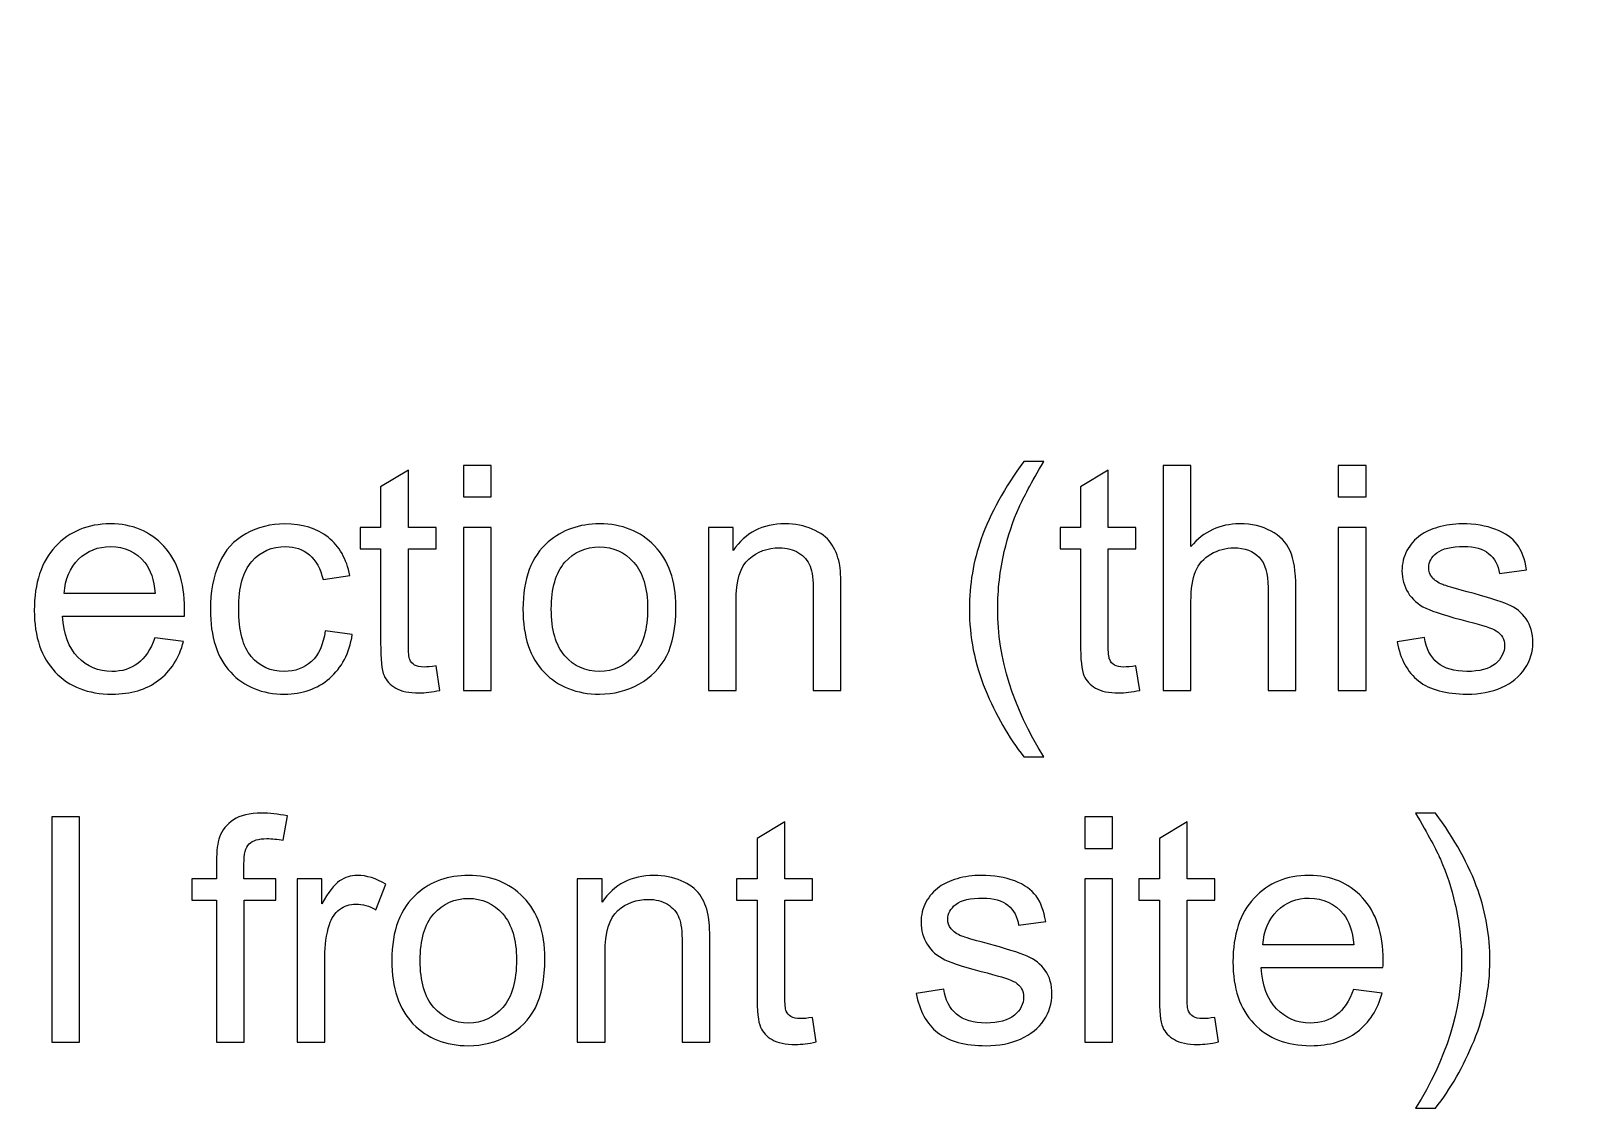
# Model space of a CAD drawing. Header units: millimetres. Extents: x -450 to 450, y -300 to 300.
# Drawn here: x -351.39 to -310.09, y -224.76 to -195.77 of the extents above; entities that cross this region are included whole.
import ezdxf

# ---------------------------------------------------------------- set-up
doc = ezdxf.new("R2010")
doc.units = ezdxf.units.MM
doc.header["$MEASUREMENT"] = 0
doc.layers.add('Layer 1', color=7, linetype='Continuous')

msp = doc.modelspace()

# ---------------------------------------------------------------- linework, layer by layer
at = {"layer": 'Layer 1', "color": 250, "lineweight": 20}
msp.add_open_spline([(-321.461, -168.1505), (-299.2962, -156.1879), (-310.5788, -223.6782), (-370.3828, -161.8616), (-370.3828, -161.8616), (-370.7652, -161.4664), (-376.4063, -158.0226), (-377.2287, -157.7008)], degree=3, knots=[0, 0, 0, 0, 0.3333333, 0.3333333, 0.3333333, 0.3333333, 1, 1, 1, 1], dxfattribs=at)
at = {"layer": 'Layer 1', "color": 250}
for points, knots in [([(-340.4838, -212.8587), (-340.4838, -212.8587), (-340.3822, -213.5162), (-340.3822, -213.5162), (-340.3822, -213.5162), (-340.591, -213.56), (-340.7787, -213.5826), (-340.9424, -213.5826), (-340.9424, -213.5826), (-341.2119, -213.5826), (-341.4207, -213.5402), (-341.5703, -213.4542), (-341.5703, -213.4542), (-341.7185, -213.3681), (-341.8229, -213.2566), (-341.8836, -213.1169), (-341.8836, -213.1169), (-341.9443, -212.9772), (-341.9739, -212.6837), (-341.9739, -212.2364), (-341.9739, -212.2364), (-341.9739, -212.2364), (-341.9739, -209.7048), (-341.9739, -209.7048), (-341.9739, -209.7048), (-341.9739, -209.7048), (-342.5242, -209.7048), (-342.5242, -209.7048), (-342.5242, -209.7048), (-342.5242, -209.7048), (-342.5242, -209.1291), (-342.5242, -209.1291), (-342.5242, -209.1291), (-342.5242, -209.1291), (-341.9739, -209.1291), (-341.9739, -209.1291), (-341.9739, -209.1291), (-341.9739, -209.1291), (-341.9739, -208.0425), (-341.9739, -208.0425), (-341.9739, -208.0425), (-341.9739, -208.0425), (-341.2288, -207.5952), (-341.2288, -207.5952), (-341.2288, -207.5952), (-341.2288, -207.5952), (-341.2288, -209.1291), (-341.2288, -209.1291), (-341.2288, -209.1291), (-341.2288, -209.1291), (-340.4838, -209.1291), (-340.4838, -209.1291), (-340.4838, -209.1291), (-340.4838, -209.1291), (-340.4838, -209.7048), (-340.4838, -209.7048), (-340.4838, -209.7048), (-340.4838, -209.7048), (-341.2288, -209.7048), (-341.2288, -209.7048), (-341.2288, -209.7048), (-341.2288, -209.7048), (-341.2288, -212.2787), (-341.2288, -212.2787), (-341.2288, -212.2787), (-341.2288, -212.4918), (-341.2161, -212.6287), (-341.1893, -212.6893), (-341.1893, -212.6893), (-341.1639, -212.75), (-341.1216, -212.798), (-341.0623, -212.8347), (-341.0623, -212.8347), (-341.003, -212.87), (-340.9184, -212.8883), (-340.8083, -212.8883), (-340.8083, -212.8883), (-340.7265, -212.8883), (-340.6178, -212.8784), (-340.4838, -212.8587)], [0, 0, 0, 0, 0.047619, 0.047619, 0.047619, 0.047619, 0.0952381, 0.0952381, 0.0952381, 0.0952381, 0.1428571, 0.1428571, 0.1428571, 0.1428571, 0.1904762, 0.1904762, 0.1904762, 0.1904762, 0.2380952, 0.2380952, 0.2380952, 0.2380952, 0.2857143, 0.2857143, 0.2857143, 0.2857143, 0.3333333, 0.3333333, 0.3333333, 0.3333333, 0.3809524, 0.3809524, 0.3809524, 0.3809524, 0.4285714, 0.4285714, 0.4285714, 0.4285714, 0.4761905, 0.4761905, 0.4761905, 0.4761905, 0.5238095, 0.5238095, 0.5238095, 0.5238095, 0.5714286, 0.5714286, 0.5714286, 0.5714286, 0.6190476, 0.6190476, 0.6190476, 0.6190476, 0.6666667, 0.6666667, 0.6666667, 0.6666667, 0.7142857, 0.7142857, 0.7142857, 0.7142857, 0.7619048, 0.7619048, 0.7619048, 0.7619048, 0.8095238, 0.8095238, 0.8095238, 0.8095238, 0.8571429, 0.8571429, 0.8571429, 0.8571429, 0.9047619, 0.9047619, 0.9047619, 0.9047619, 1, 1, 1, 1]), ([(-339.7486, -208.3078), (-339.7486, -208.3078), (-339.7486, -207.4611), (-339.7486, -207.4611), (-339.7486, -207.4611), (-339.7486, -207.4611), (-339.0035, -207.4611), (-339.0035, -207.4611), (-339.0035, -207.4611), (-339.0035, -207.4611), (-339.0035, -208.3078), (-339.0035, -208.3078), (-339.0035, -208.3078), (-339.0035, -208.3078), (-339.7486, -208.3078), (-339.7486, -208.3078)], [0, 0, 0, 0, 0.2, 0.2, 0.2, 0.2, 0.4, 0.4, 0.4, 0.4, 0.6, 0.6, 0.6, 0.6, 1, 1, 1, 1]), ([(-324.6751, -215.3013), (-325.0843, -214.7834), (-325.4315, -214.1781), (-325.7151, -213.4838), (-325.7151, -213.4838), (-325.9987, -212.7895), (-326.1398, -212.0698), (-326.1398, -211.3262), (-326.1398, -211.3262), (-326.1398, -210.67), (-326.034, -210.0421), (-325.8223, -209.4424), (-325.8223, -209.4424), (-325.574, -208.7453), (-325.1916, -208.051), (-324.6751, -207.3595), (-324.6751, -207.3595), (-324.6751, -207.3595), (-324.1417, -207.3595), (-324.1417, -207.3595), (-324.1417, -207.3595), (-324.4747, -207.9325), (-324.6963, -208.3417), (-324.8035, -208.5872), (-324.8035, -208.5872), (-324.9714, -208.9668), (-325.1041, -209.3633), (-325.2, -209.7768), (-325.2, -209.7768), (-325.3186, -210.2918), (-325.3778, -210.8097), (-325.3778, -211.3304), (-325.3778, -211.3304), (-325.3778, -212.6555), (-324.9658, -213.9791), (-324.1417, -215.3013), (-324.1417, -215.3013), (-324.1417, -215.3013), (-324.6751, -215.3013), (-324.6751, -215.3013)], [0, 0, 0, 0, 0.0909091, 0.0909091, 0.0909091, 0.0909091, 0.1818182, 0.1818182, 0.1818182, 0.1818182, 0.2727273, 0.2727273, 0.2727273, 0.2727273, 0.3636364, 0.3636364, 0.3636364, 0.3636364, 0.4545455, 0.4545455, 0.4545455, 0.4545455, 0.5454545, 0.5454545, 0.5454545, 0.5454545, 0.6363636, 0.6363636, 0.6363636, 0.6363636, 0.7272727, 0.7272727, 0.7272727, 0.7272727, 0.8181818, 0.8181818, 0.8181818, 0.8181818, 1, 1, 1, 1]), ([(-321.661, -212.8587), (-321.661, -212.8587), (-321.5594, -213.5162), (-321.5594, -213.5162), (-321.5594, -213.5162), (-321.7682, -213.56), (-321.9559, -213.5826), (-322.1196, -213.5826), (-322.1196, -213.5826), (-322.3891, -213.5826), (-322.5979, -213.5402), (-322.7475, -213.4542), (-322.7475, -213.4542), (-322.8957, -213.3681), (-323.0001, -213.2566), (-323.0608, -213.1169), (-323.0608, -213.1169), (-323.1215, -212.9772), (-323.1511, -212.6837), (-323.1511, -212.2364), (-323.1511, -212.2364), (-323.1511, -212.2364), (-323.1511, -209.7048), (-323.1511, -209.7048), (-323.1511, -209.7048), (-323.1511, -209.7048), (-323.7014, -209.7048), (-323.7014, -209.7048), (-323.7014, -209.7048), (-323.7014, -209.7048), (-323.7014, -209.1291), (-323.7014, -209.1291), (-323.7014, -209.1291), (-323.7014, -209.1291), (-323.1511, -209.1291), (-323.1511, -209.1291), (-323.1511, -209.1291), (-323.1511, -209.1291), (-323.1511, -208.0425), (-323.1511, -208.0425), (-323.1511, -208.0425), (-323.1511, -208.0425), (-322.406, -207.5952), (-322.406, -207.5952), (-322.406, -207.5952), (-322.406, -207.5952), (-322.406, -209.1291), (-322.406, -209.1291), (-322.406, -209.1291), (-322.406, -209.1291), (-321.661, -209.1291), (-321.661, -209.1291), (-321.661, -209.1291), (-321.661, -209.1291), (-321.661, -209.7048), (-321.661, -209.7048), (-321.661, -209.7048), (-321.661, -209.7048), (-322.406, -209.7048), (-322.406, -209.7048), (-322.406, -209.7048), (-322.406, -209.7048), (-322.406, -212.2787), (-322.406, -212.2787), (-322.406, -212.2787), (-322.406, -212.4918), (-322.3933, -212.6287), (-322.3665, -212.6893), (-322.3665, -212.6893), (-322.3411, -212.75), (-322.2988, -212.798), (-322.2395, -212.8347), (-322.2395, -212.8347), (-322.1802, -212.87), (-322.0956, -212.8883), (-321.9855, -212.8883), (-321.9855, -212.8883), (-321.9037, -212.8883), (-321.795, -212.8784), (-321.661, -212.8587)], [0, 0, 0, 0, 0.047619, 0.047619, 0.047619, 0.047619, 0.0952381, 0.0952381, 0.0952381, 0.0952381, 0.1428571, 0.1428571, 0.1428571, 0.1428571, 0.1904762, 0.1904762, 0.1904762, 0.1904762, 0.2380952, 0.2380952, 0.2380952, 0.2380952, 0.2857143, 0.2857143, 0.2857143, 0.2857143, 0.3333333, 0.3333333, 0.3333333, 0.3333333, 0.3809524, 0.3809524, 0.3809524, 0.3809524, 0.4285714, 0.4285714, 0.4285714, 0.4285714, 0.4761905, 0.4761905, 0.4761905, 0.4761905, 0.5238095, 0.5238095, 0.5238095, 0.5238095, 0.5714286, 0.5714286, 0.5714286, 0.5714286, 0.6190476, 0.6190476, 0.6190476, 0.6190476, 0.6666667, 0.6666667, 0.6666667, 0.6666667, 0.7142857, 0.7142857, 0.7142857, 0.7142857, 0.7619048, 0.7619048, 0.7619048, 0.7619048, 0.8095238, 0.8095238, 0.8095238, 0.8095238, 0.8571429, 0.8571429, 0.8571429, 0.8571429, 0.9047619, 0.9047619, 0.9047619, 0.9047619, 1, 1, 1, 1]), ([(-320.9258, -213.5233), (-320.9258, -213.5233), (-320.9258, -207.4611), (-320.9258, -207.4611), (-320.9258, -207.4611), (-320.9258, -207.4611), (-320.1807, -207.4611), (-320.1807, -207.4611), (-320.1807, -207.4611), (-320.1807, -207.4611), (-320.1807, -209.6427), (-320.1807, -209.6427), (-320.1807, -209.6427), (-319.835, -209.2377), (-319.399, -209.0359), (-318.8712, -209.0359), (-318.8712, -209.0359), (-318.5481, -209.0359), (-318.2673, -209.0994), (-318.0274, -209.2279), (-318.0274, -209.2279), (-317.7889, -209.3563), (-317.6181, -209.5327), (-317.5151, -209.7584), (-317.5151, -209.7584), (-317.4121, -209.9842), (-317.3613, -210.313), (-317.3613, -210.742), (-317.3613, -210.742), (-317.3613, -210.742), (-317.3613, -213.5233), (-317.3613, -213.5233), (-317.3613, -213.5233), (-317.3613, -213.5233), (-318.1064, -213.5233), (-318.1064, -213.5233), (-318.1064, -213.5233), (-318.1064, -213.5233), (-318.1064, -210.7448), (-318.1064, -210.7448), (-318.1064, -210.7448), (-318.1064, -210.3737), (-318.1868, -210.1028), (-318.3463, -209.9334), (-318.3463, -209.9334), (-318.5071, -209.7641), (-318.7329, -209.6794), (-319.0264, -209.6794), (-319.0264, -209.6794), (-319.2452, -209.6794), (-319.4512, -209.7359), (-319.6445, -209.8502), (-319.6445, -209.8502), (-319.8378, -209.9645), (-319.9747, -210.1197), (-320.058, -210.3158), (-320.058, -210.3158), (-320.1398, -210.5106), (-320.1807, -210.7801), (-320.1807, -211.1244), (-320.1807, -211.1244), (-320.1807, -211.1244), (-320.1807, -213.5233), (-320.1807, -213.5233), (-320.1807, -213.5233), (-320.1807, -213.5233), (-320.9258, -213.5233), (-320.9258, -213.5233)], [0, 0, 0, 0, 0.0555556, 0.0555556, 0.0555556, 0.0555556, 0.1111111, 0.1111111, 0.1111111, 0.1111111, 0.1666667, 0.1666667, 0.1666667, 0.1666667, 0.2222222, 0.2222222, 0.2222222, 0.2222222, 0.2777778, 0.2777778, 0.2777778, 0.2777778, 0.3333333, 0.3333333, 0.3333333, 0.3333333, 0.3888889, 0.3888889, 0.3888889, 0.3888889, 0.4444444, 0.4444444, 0.4444444, 0.4444444, 0.5, 0.5, 0.5, 0.5, 0.5555556, 0.5555556, 0.5555556, 0.5555556, 0.6111111, 0.6111111, 0.6111111, 0.6111111, 0.6666667, 0.6666667, 0.6666667, 0.6666667, 0.7222222, 0.7222222, 0.7222222, 0.7222222, 0.7777778, 0.7777778, 0.7777778, 0.7777778, 0.8333333, 0.8333333, 0.8333333, 0.8333333, 0.8888889, 0.8888889, 0.8888889, 0.8888889, 1, 1, 1, 1]), ([(-316.2169, -208.3078), (-316.2169, -208.3078), (-316.2169, -207.4611), (-316.2169, -207.4611), (-316.2169, -207.4611), (-316.2169, -207.4611), (-315.4718, -207.4611), (-315.4718, -207.4611), (-315.4718, -207.4611), (-315.4718, -207.4611), (-315.4718, -208.3078), (-315.4718, -208.3078), (-315.4718, -208.3078), (-315.4718, -208.3078), (-316.2169, -208.3078), (-316.2169, -208.3078)], [0, 0, 0, 0, 0.2, 0.2, 0.2, 0.2, 0.4, 0.4, 0.4, 0.4, 0.6, 0.6, 0.6, 0.6, 1, 1, 1, 1]), ([(-348.046, -212.1009), (-348.046, -212.1009), (-347.2755, -212.2025), (-347.2755, -212.2025), (-347.2755, -212.2025), (-347.3955, -212.6498), (-347.6198, -212.9984), (-347.9472, -213.2453), (-347.9472, -213.2453), (-348.2746, -213.4923), (-348.6923, -213.6164), (-349.2017, -213.6164), (-349.2017, -213.6164), (-349.8423, -213.6164), (-350.3503, -213.4189), (-350.7257, -213.0238), (-350.7257, -213.0238), (-351.1011, -212.6301), (-351.2887, -212.0755), (-351.2887, -211.3629), (-351.2887, -211.3629), (-351.2887, -210.6263), (-351.0996, -210.0534), (-350.7201, -209.647), (-350.7201, -209.647), (-350.3405, -209.2391), (-349.848, -209.0359), (-349.2426, -209.0359), (-349.2426, -209.0359), (-348.657, -209.0359), (-348.1786, -209.2349), (-347.8075, -209.6343), (-347.8075, -209.6343), (-347.4364, -210.0336), (-347.2501, -210.5952), (-347.2501, -211.3191), (-347.2501, -211.3191), (-347.2501, -211.3629), (-347.2515, -211.4292), (-347.2543, -211.5167), (-347.2543, -211.5167), (-347.2543, -211.5167), (-350.5267, -211.5167), (-350.5267, -211.5167), (-350.5267, -211.5167), (-350.4985, -211.9979), (-350.363, -212.3676), (-350.1175, -212.623), (-350.1175, -212.623), (-349.8734, -212.8784), (-349.5672, -213.0068), (-349.2017, -213.0068), (-349.2017, -213.0068), (-348.9293, -213.0068), (-348.6965, -212.9349), (-348.5046, -212.7909), (-348.5046, -212.7909), (-348.3113, -212.647), (-348.1589, -212.417), (-348.046, -212.1009)], [0, 0, 0, 0, 0.0625, 0.0625, 0.0625, 0.0625, 0.125, 0.125, 0.125, 0.125, 0.1875, 0.1875, 0.1875, 0.1875, 0.25, 0.25, 0.25, 0.25, 0.3125, 0.3125, 0.3125, 0.3125, 0.375, 0.375, 0.375, 0.375, 0.4375, 0.4375, 0.4375, 0.4375, 0.5, 0.5, 0.5, 0.5, 0.5625, 0.5625, 0.5625, 0.5625, 0.625, 0.625, 0.625, 0.625, 0.6875, 0.6875, 0.6875, 0.6875, 0.75, 0.75, 0.75, 0.75, 0.8125, 0.8125, 0.8125, 0.8125, 0.875, 0.875, 0.875, 0.875, 1, 1, 1, 1]), ([(-343.4641, -211.9146), (-343.4641, -211.9146), (-342.736, -212.0162), (-342.736, -212.0162), (-342.736, -212.0162), (-342.8164, -212.5172), (-343.0196, -212.9081), (-343.3484, -213.1917), (-343.3484, -213.1917), (-343.6772, -213.4753), (-344.0822, -213.6164), (-344.5605, -213.6164), (-344.5605, -213.6164), (-345.1602, -213.6164), (-345.6429, -213.4203), (-346.0069, -213.028), (-346.0069, -213.028), (-346.3724, -212.6357), (-346.5544, -212.0741), (-346.5544, -211.3431), (-346.5544, -211.3431), (-346.5544, -210.869), (-346.4754, -210.4555), (-346.3188, -210.0999), (-346.3188, -210.0999), (-346.1621, -209.7457), (-345.9237, -209.479), (-345.6019, -209.3027), (-345.6019, -209.3027), (-345.2816, -209.1248), (-344.9331, -209.0359), (-344.5549, -209.0359), (-344.5549, -209.0359), (-344.0793, -209.0359), (-343.6885, -209.1559), (-343.3865, -209.3972), (-343.3865, -209.3972), (-343.0831, -209.6385), (-342.8884, -209.9814), (-342.8037, -210.4245), (-342.8037, -210.4245), (-342.8037, -210.4245), (-343.5234, -210.5346), (-343.5234, -210.5346), (-343.5234, -210.5346), (-343.5925, -210.2396), (-343.7139, -210.0181), (-343.8902, -209.8685), (-343.8902, -209.8685), (-344.0652, -209.7203), (-344.2769, -209.6456), (-344.5252, -209.6456), (-344.5252, -209.6456), (-344.9006, -209.6456), (-345.2054, -209.7796), (-345.4411, -210.0477), (-345.4411, -210.0477), (-345.6753, -210.3172), (-345.7924, -210.7406), (-345.7924, -211.322), (-345.7924, -211.322), (-345.7924, -211.9118), (-345.6795, -212.3394), (-345.4538, -212.6061), (-345.4538, -212.6061), (-345.2266, -212.8728), (-344.9316, -213.0068), (-344.569, -213.0068), (-344.569, -213.0068), (-344.2755, -213.0068), (-344.0314, -212.9179), (-343.8366, -212.7387), (-343.8366, -212.7387), (-343.6405, -212.5609), (-343.5163, -212.2858), (-343.4641, -211.9146)], [0, 0, 0, 0, 0.05, 0.05, 0.05, 0.05, 0.1, 0.1, 0.1, 0.1, 0.15, 0.15, 0.15, 0.15, 0.2, 0.2, 0.2, 0.2, 0.25, 0.25, 0.25, 0.25, 0.3, 0.3, 0.3, 0.3, 0.35, 0.35, 0.35, 0.35, 0.4, 0.4, 0.4, 0.4, 0.45, 0.45, 0.45, 0.45, 0.5, 0.5, 0.5, 0.5, 0.55, 0.55, 0.55, 0.55, 0.6, 0.6, 0.6, 0.6, 0.65, 0.65, 0.65, 0.65, 0.7, 0.7, 0.7, 0.7, 0.75, 0.75, 0.75, 0.75, 0.8, 0.8, 0.8, 0.8, 0.85, 0.85, 0.85, 0.85, 0.9, 0.9, 0.9, 0.9, 1, 1, 1, 1]), ([(-339.7486, -213.5233), (-339.7486, -213.5233), (-339.7486, -209.1291), (-339.7486, -209.1291), (-339.7486, -209.1291), (-339.7486, -209.1291), (-339.0035, -209.1291), (-339.0035, -209.1291), (-339.0035, -209.1291), (-339.0035, -209.1291), (-339.0035, -213.5233), (-339.0035, -213.5233), (-339.0035, -213.5233), (-339.0035, -213.5233), (-339.7486, -213.5233), (-339.7486, -213.5233)], [0, 0, 0, 0, 0.2, 0.2, 0.2, 0.2, 0.4, 0.4, 0.4, 0.4, 0.6, 0.6, 0.6, 0.6, 1, 1, 1, 1]), ([(-338.147, -211.3262), (-338.147, -210.5148), (-337.9212, -209.9137), (-337.4683, -209.5228), (-337.4683, -209.5228), (-337.0915, -209.1982), (-336.63, -209.0359), (-336.0868, -209.0359), (-336.0868, -209.0359), (-335.4842, -209.0359), (-334.9903, -209.2335), (-334.6065, -209.6286), (-334.6065, -209.6286), (-334.2241, -210.0223), (-334.0322, -210.5684), (-334.0322, -211.2641), (-334.0322, -211.2641), (-334.0322, -211.8285), (-334.1168, -212.2716), (-334.2862, -212.5948), (-334.2862, -212.5948), (-334.4555, -212.9179), (-334.7025, -213.1691), (-335.027, -213.3483), (-335.027, -213.3483), (-335.3502, -213.5275), (-335.7044, -213.6164), (-336.0868, -213.6164), (-336.0868, -213.6164), (-336.702, -213.6164), (-337.1987, -213.4203), (-337.5783, -213.0266), (-337.5783, -213.0266), (-337.9579, -212.6329), (-338.147, -212.0656), (-338.147, -211.3262)], [0, 0, 0, 0, 0.1, 0.1, 0.1, 0.1, 0.2, 0.2, 0.2, 0.2, 0.3, 0.3, 0.3, 0.3, 0.4, 0.4, 0.4, 0.4, 0.5, 0.5, 0.5, 0.5, 0.6, 0.6, 0.6, 0.6, 0.7, 0.7, 0.7, 0.7, 0.8, 0.8, 0.8, 0.8, 1, 1, 1, 1]), ([(-333.1587, -213.5233), (-333.1587, -213.5233), (-333.1587, -209.1291), (-333.1587, -209.1291), (-333.1587, -209.1291), (-333.1587, -209.1291), (-332.4898, -209.1291), (-332.4898, -209.1291), (-332.4898, -209.1291), (-332.4898, -209.1291), (-332.4898, -209.7528), (-332.4898, -209.7528), (-332.4898, -209.7528), (-332.1681, -209.2744), (-331.7024, -209.0359), (-331.0942, -209.0359), (-331.0942, -209.0359), (-330.8289, -209.0359), (-330.5862, -209.0839), (-330.3647, -209.1785), (-330.3647, -209.1785), (-330.1431, -209.273), (-329.9766, -209.3986), (-329.8666, -209.5524), (-329.8666, -209.5524), (-329.7565, -209.7062), (-329.6789, -209.8897), (-329.6351, -210.1013), (-329.6351, -210.1013), (-329.6083, -210.2396), (-329.5942, -210.4809), (-329.5942, -210.8252), (-329.5942, -210.8252), (-329.5942, -210.8252), (-329.5942, -213.5233), (-329.5942, -213.5233), (-329.5942, -213.5233), (-329.5942, -213.5233), (-330.3393, -213.5233), (-330.3393, -213.5233), (-330.3393, -213.5233), (-330.3393, -213.5233), (-330.3393, -210.8535), (-330.3393, -210.8535), (-330.3393, -210.8535), (-330.3393, -210.5501), (-330.3675, -210.3229), (-330.4254, -210.1733), (-330.4254, -210.1733), (-330.4832, -210.0237), (-330.5862, -209.9038), (-330.733, -209.8135), (-330.733, -209.8135), (-330.8797, -209.7246), (-331.0533, -209.6794), (-331.2509, -209.6794), (-331.2509, -209.6794), (-331.567, -209.6794), (-331.8393, -209.7796), (-332.0693, -209.9814), (-332.0693, -209.9814), (-332.2993, -210.1818), (-332.4136, -210.5642), (-332.4136, -211.1258), (-332.4136, -211.1258), (-332.4136, -211.1258), (-332.4136, -213.5233), (-332.4136, -213.5233), (-332.4136, -213.5233), (-332.4136, -213.5233), (-333.1587, -213.5233), (-333.1587, -213.5233)], [0, 0, 0, 0, 0.0526316, 0.0526316, 0.0526316, 0.0526316, 0.1052632, 0.1052632, 0.1052632, 0.1052632, 0.1578947, 0.1578947, 0.1578947, 0.1578947, 0.2105263, 0.2105263, 0.2105263, 0.2105263, 0.2631579, 0.2631579, 0.2631579, 0.2631579, 0.3157895, 0.3157895, 0.3157895, 0.3157895, 0.3684211, 0.3684211, 0.3684211, 0.3684211, 0.4210526, 0.4210526, 0.4210526, 0.4210526, 0.4736842, 0.4736842, 0.4736842, 0.4736842, 0.5263158, 0.5263158, 0.5263158, 0.5263158, 0.5789474, 0.5789474, 0.5789474, 0.5789474, 0.6315789, 0.6315789, 0.6315789, 0.6315789, 0.6842105, 0.6842105, 0.6842105, 0.6842105, 0.7368421, 0.7368421, 0.7368421, 0.7368421, 0.7894737, 0.7894737, 0.7894737, 0.7894737, 0.8421053, 0.8421053, 0.8421053, 0.8421053, 0.8947368, 0.8947368, 0.8947368, 0.8947368, 1, 1, 1, 1]), ([(-316.2169, -213.5233), (-316.2169, -213.5233), (-316.2169, -209.1291), (-316.2169, -209.1291), (-316.2169, -209.1291), (-316.2169, -209.1291), (-315.4718, -209.1291), (-315.4718, -209.1291), (-315.4718, -209.1291), (-315.4718, -209.1291), (-315.4718, -213.5233), (-315.4718, -213.5233), (-315.4718, -213.5233), (-315.4718, -213.5233), (-316.2169, -213.5233), (-316.2169, -213.5233)], [0, 0, 0, 0, 0.2, 0.2, 0.2, 0.2, 0.4, 0.4, 0.4, 0.4, 0.6, 0.6, 0.6, 0.6, 1, 1, 1, 1]), ([(-314.6322, -212.211), (-314.6322, -212.211), (-313.8956, -212.0924), (-313.8956, -212.0924), (-313.8956, -212.0924), (-313.8547, -212.3874), (-313.739, -212.6131), (-313.5499, -212.7712), (-313.5499, -212.7712), (-313.3608, -212.9278), (-313.0955, -213.0068), (-312.7569, -213.0068), (-312.7569, -213.0068), (-312.414, -213.0068), (-312.16, -212.9377), (-311.9934, -212.798), (-311.9934, -212.798), (-311.8283, -212.6597), (-311.7451, -212.496), (-311.7451, -212.3083), (-311.7451, -212.3083), (-311.7451, -212.1404), (-311.8199, -212.0078), (-311.968, -211.9118), (-311.968, -211.9118), (-312.0725, -211.8455), (-312.3265, -211.7622), (-312.73, -211.6592), (-312.73, -211.6592), (-313.2747, -211.5223), (-313.6515, -211.4038), (-313.8632, -211.3036), (-313.8632, -211.3036), (-314.0734, -211.202), (-314.2329, -211.0637), (-314.3415, -210.8859), (-314.3415, -210.8859), (-314.4502, -210.7095), (-314.5052, -210.5134), (-314.5052, -210.2989), (-314.5052, -210.2989), (-314.5052, -210.1028), (-314.4601, -209.9221), (-314.3712, -209.7556), (-314.3712, -209.7556), (-314.2809, -209.5891), (-314.1595, -209.4508), (-314.0057, -209.3408), (-314.0057, -209.3408), (-313.89, -209.2561), (-313.7319, -209.1841), (-313.533, -209.1248), (-313.533, -209.1248), (-313.3326, -209.0656), (-313.1195, -209.0359), (-312.8909, -209.0359), (-312.8909, -209.0359), (-312.5466, -209.0359), (-312.2446, -209.0853), (-311.985, -209.1855), (-311.985, -209.1855), (-311.7239, -209.2843), (-311.532, -209.4198), (-311.4078, -209.5891), (-311.4078, -209.5891), (-311.2851, -209.7599), (-311.199, -209.987), (-311.1524, -210.2721), (-311.1524, -210.2721), (-311.1524, -210.2721), (-311.8806, -210.3737), (-311.8806, -210.3737), (-311.8806, -210.3737), (-311.913, -210.1451), (-312.009, -209.9659), (-312.167, -209.8375), (-312.167, -209.8375), (-312.3251, -209.7091), (-312.548, -209.6456), (-312.8373, -209.6456), (-312.8373, -209.6456), (-313.1774, -209.6456), (-313.4215, -209.702), (-313.5668, -209.8149), (-313.5668, -209.8149), (-313.7122, -209.9278), (-313.7856, -210.0604), (-313.7856, -210.2114), (-313.7856, -210.2114), (-313.7856, -210.3074), (-313.7559, -210.3949), (-313.6953, -210.4725), (-313.6953, -210.4725), (-313.6346, -210.5515), (-313.54, -210.6178), (-313.4102, -210.67), (-313.4102, -210.67), (-313.3354, -210.6982), (-313.1181, -210.7617), (-312.754, -210.8605), (-312.754, -210.8605), (-312.2291, -211.0002), (-311.8622, -211.1159), (-311.6534, -211.2048), (-311.6534, -211.2048), (-311.4445, -211.2937), (-311.2808, -211.425), (-311.1623, -211.5943), (-311.1623, -211.5943), (-311.0424, -211.765), (-310.9831, -211.9767), (-310.9831, -212.2307), (-310.9831, -212.2307), (-310.9831, -212.4777), (-311.0551, -212.7105), (-311.2004, -212.9292), (-311.2004, -212.9292), (-311.3457, -213.1479), (-311.5546, -213.3173), (-311.8269, -213.4372), (-311.8269, -213.4372), (-312.1007, -213.5572), (-312.4097, -213.6164), (-312.754, -213.6164), (-312.754, -213.6164), (-313.3241, -213.6164), (-313.7602, -213.4979), (-314.0593, -213.2622), (-314.0593, -213.2622), (-314.3585, -213.0252), (-314.549, -212.6752), (-314.6322, -212.211)], [0, 0, 0, 0, 0.0294118, 0.0294118, 0.0294118, 0.0294118, 0.0588235, 0.0588235, 0.0588235, 0.0588235, 0.0882353, 0.0882353, 0.0882353, 0.0882353, 0.1176471, 0.1176471, 0.1176471, 0.1176471, 0.1470588, 0.1470588, 0.1470588, 0.1470588, 0.1764706, 0.1764706, 0.1764706, 0.1764706, 0.2058824, 0.2058824, 0.2058824, 0.2058824, 0.2352941, 0.2352941, 0.2352941, 0.2352941, 0.2647059, 0.2647059, 0.2647059, 0.2647059, 0.2941176, 0.2941176, 0.2941176, 0.2941176, 0.3235294, 0.3235294, 0.3235294, 0.3235294, 0.3529412, 0.3529412, 0.3529412, 0.3529412, 0.3823529, 0.3823529, 0.3823529, 0.3823529, 0.4117647, 0.4117647, 0.4117647, 0.4117647, 0.4411765, 0.4411765, 0.4411765, 0.4411765, 0.4705882, 0.4705882, 0.4705882, 0.4705882, 0.5, 0.5, 0.5, 0.5, 0.5294118, 0.5294118, 0.5294118, 0.5294118, 0.5588235, 0.5588235, 0.5588235, 0.5588235, 0.5882353, 0.5882353, 0.5882353, 0.5882353, 0.6176471, 0.6176471, 0.6176471, 0.6176471, 0.6470588, 0.6470588, 0.6470588, 0.6470588, 0.6764706, 0.6764706, 0.6764706, 0.6764706, 0.7058824, 0.7058824, 0.7058824, 0.7058824, 0.7352941, 0.7352941, 0.7352941, 0.7352941, 0.7647059, 0.7647059, 0.7647059, 0.7647059, 0.7941176, 0.7941176, 0.7941176, 0.7941176, 0.8235294, 0.8235294, 0.8235294, 0.8235294, 0.8529412, 0.8529412, 0.8529412, 0.8529412, 0.8823529, 0.8823529, 0.8823529, 0.8823529, 0.9117647, 0.9117647, 0.9117647, 0.9117647, 0.9411765, 0.9411765, 0.9411765, 0.9411765, 1, 1, 1, 1]), ([(-350.4844, -210.9071), (-350.4844, -210.9071), (-348.0375, -210.9071), (-348.0375, -210.9071), (-348.0375, -210.9071), (-348.07, -210.5374), (-348.1645, -210.2608), (-348.3183, -210.0759), (-348.3183, -210.0759), (-348.554, -209.7895), (-348.8616, -209.6456), (-349.2384, -209.6456), (-349.2384, -209.6456), (-349.5799, -209.6456), (-349.8663, -209.7599), (-350.0992, -209.9885), (-350.0992, -209.9885), (-350.3306, -210.2171), (-350.459, -210.5233), (-350.4844, -210.9071)], [0, 0, 0, 0, 0.1666667, 0.1666667, 0.1666667, 0.1666667, 0.3333333, 0.3333333, 0.3333333, 0.3333333, 0.5, 0.5, 0.5, 0.5, 0.6666667, 0.6666667, 0.6666667, 0.6666667, 1, 1, 1, 1]), ([(-337.385, -211.3276), (-337.385, -211.8892), (-337.2622, -212.3097), (-337.0167, -212.5877), (-337.0167, -212.5877), (-336.7697, -212.8671), (-336.4607, -213.0068), (-336.0868, -213.0068), (-336.0868, -213.0068), (-335.7171, -213.0068), (-335.4094, -212.8671), (-335.1625, -212.5863), (-335.1625, -212.5863), (-334.917, -212.3055), (-334.7942, -211.8779), (-334.7942, -211.3036), (-334.7942, -211.3036), (-334.7942, -210.7617), (-334.9184, -210.3511), (-335.1653, -210.0731), (-335.1653, -210.0731), (-335.4123, -209.7937), (-335.7199, -209.654), (-336.0868, -209.654), (-336.0868, -209.654), (-336.4607, -209.654), (-336.7697, -209.7923), (-337.0167, -210.0703), (-337.0167, -210.0703), (-337.2622, -210.3483), (-337.385, -210.7674), (-337.385, -211.3276)], [0, 0, 0, 0, 0.1111111, 0.1111111, 0.1111111, 0.1111111, 0.2222222, 0.2222222, 0.2222222, 0.2222222, 0.3333333, 0.3333333, 0.3333333, 0.3333333, 0.4444444, 0.4444444, 0.4444444, 0.4444444, 0.5555556, 0.5555556, 0.5555556, 0.5555556, 0.6666667, 0.6666667, 0.6666667, 0.6666667, 0.7777778, 0.7777778, 0.7777778, 0.7777778, 1, 1, 1, 1]), ([(-346.3879, -222.982), (-346.3879, -222.982), (-346.3879, -219.1635), (-346.3879, -219.1635), (-346.3879, -219.1635), (-346.3879, -219.1635), (-347.0483, -219.1635), (-347.0483, -219.1635), (-347.0483, -219.1635), (-347.0483, -219.1635), (-347.0483, -218.5878), (-347.0483, -218.5878), (-347.0483, -218.5878), (-347.0483, -218.5878), (-346.3879, -218.5878), (-346.3879, -218.5878), (-346.3879, -218.5878), (-346.3879, -218.5878), (-346.3879, -218.1221), (-346.3879, -218.1221), (-346.3879, -218.1221), (-346.3879, -217.8272), (-346.3625, -217.6085), (-346.3103, -217.4659), (-346.3103, -217.4659), (-346.2383, -217.274), (-346.1141, -217.1174), (-345.9335, -216.9975), (-345.9335, -216.9975), (-345.7543, -216.8775), (-345.5017, -216.8182), (-345.1772, -216.8182), (-345.1772, -216.8182), (-344.9669, -216.8182), (-344.7355, -216.8436), (-344.4815, -216.893), (-344.4815, -216.893), (-344.4815, -216.893), (-344.593, -217.545), (-344.593, -217.545), (-344.593, -217.545), (-344.7482, -217.5182), (-344.8935, -217.504), (-345.0318, -217.504), (-345.0318, -217.504), (-345.2576, -217.504), (-345.417, -217.552), (-345.5116, -217.648), (-345.5116, -217.648), (-345.6047, -217.7439), (-345.6513, -217.9231), (-345.6513, -218.1856), (-345.6513, -218.1856), (-345.6513, -218.1856), (-345.6513, -218.5878), (-345.6513, -218.5878), (-345.6513, -218.5878), (-345.6513, -218.5878), (-344.7962, -218.5878), (-344.7962, -218.5878), (-344.7962, -218.5878), (-344.7962, -218.5878), (-344.7962, -219.1635), (-344.7962, -219.1635), (-344.7962, -219.1635), (-344.7962, -219.1635), (-345.6428, -219.1635), (-345.6428, -219.1635), (-345.6428, -219.1635), (-345.6428, -219.1635), (-345.6428, -222.982), (-345.6428, -222.982), (-345.6428, -222.982), (-345.6428, -222.982), (-346.3879, -222.982), (-346.3879, -222.982)], [0, 0, 0, 0, 0.05, 0.05, 0.05, 0.05, 0.1, 0.1, 0.1, 0.1, 0.15, 0.15, 0.15, 0.15, 0.2, 0.2, 0.2, 0.2, 0.25, 0.25, 0.25, 0.25, 0.3, 0.3, 0.3, 0.3, 0.35, 0.35, 0.35, 0.35, 0.4, 0.4, 0.4, 0.4, 0.45, 0.45, 0.45, 0.45, 0.5, 0.5, 0.5, 0.5, 0.55, 0.55, 0.55, 0.55, 0.6, 0.6, 0.6, 0.6, 0.65, 0.65, 0.65, 0.65, 0.7, 0.7, 0.7, 0.7, 0.75, 0.75, 0.75, 0.75, 0.8, 0.8, 0.8, 0.8, 0.85, 0.85, 0.85, 0.85, 0.9, 0.9, 0.9, 0.9, 1, 1, 1, 1]), ([(-313.6049, -224.76), (-313.6049, -224.76), (-314.1383, -224.76), (-314.1383, -224.76), (-314.1383, -224.76), (-313.3142, -223.4378), (-312.9022, -222.1142), (-312.9022, -220.7891), (-312.9022, -220.7891), (-312.9022, -220.2712), (-312.9615, -219.7576), (-313.08, -219.2482), (-313.08, -219.2482), (-313.1731, -218.8347), (-313.3044, -218.4382), (-313.4723, -218.0572), (-313.4723, -218.0572), (-313.5795, -217.8103), (-313.8025, -217.3968), (-314.1383, -216.8182), (-314.1383, -216.8182), (-314.1383, -216.8182), (-313.6049, -216.8182), (-313.6049, -216.8182), (-313.6049, -216.8182), (-313.0885, -217.5097), (-312.706, -218.204), (-312.4577, -218.9011), (-312.4577, -218.9011), (-312.246, -219.5008), (-312.1402, -220.1287), (-312.1402, -220.7849), (-312.1402, -220.7849), (-312.1402, -221.5285), (-312.2827, -222.2482), (-312.5678, -222.9425), (-312.5678, -222.9425), (-312.8514, -223.6368), (-313.1971, -224.2421), (-313.6049, -224.76)], [0, 0, 0, 0, 0.0909091, 0.0909091, 0.0909091, 0.0909091, 0.1818182, 0.1818182, 0.1818182, 0.1818182, 0.2727273, 0.2727273, 0.2727273, 0.2727273, 0.3636364, 0.3636364, 0.3636364, 0.3636364, 0.4545455, 0.4545455, 0.4545455, 0.4545455, 0.5454545, 0.5454545, 0.5454545, 0.5454545, 0.6363636, 0.6363636, 0.6363636, 0.6363636, 0.7272727, 0.7272727, 0.7272727, 0.7272727, 0.8181818, 0.8181818, 0.8181818, 0.8181818, 1, 1, 1, 1]), ([(-350.8159, -222.982), (-350.8159, -222.982), (-350.8159, -216.9198), (-350.8159, -216.9198), (-350.8159, -216.9198), (-350.8159, -216.9198), (-350.0709, -216.9198), (-350.0709, -216.9198), (-350.0709, -216.9198), (-350.0709, -216.9198), (-350.0709, -222.982), (-350.0709, -222.982), (-350.0709, -222.982), (-350.0709, -222.982), (-350.8159, -222.982), (-350.8159, -222.982)], [0, 0, 0, 0, 0.2, 0.2, 0.2, 0.2, 0.4, 0.4, 0.4, 0.4, 0.6, 0.6, 0.6, 0.6, 1, 1, 1, 1]), ([(-330.3591, -222.3174), (-330.3591, -222.3174), (-330.2575, -222.9749), (-330.2575, -222.9749), (-330.2575, -222.9749), (-330.4663, -223.0187), (-330.654, -223.0413), (-330.8177, -223.0413), (-330.8177, -223.0413), (-331.0872, -223.0413), (-331.296, -222.9989), (-331.4456, -222.9129), (-331.4456, -222.9129), (-331.5938, -222.8268), (-331.6982, -222.7153), (-331.7589, -222.5756), (-331.7589, -222.5756), (-331.8196, -222.4359), (-331.8492, -222.1424), (-331.8492, -221.6951), (-331.8492, -221.6951), (-331.8492, -221.6951), (-331.8492, -219.1635), (-331.8492, -219.1635), (-331.8492, -219.1635), (-331.8492, -219.1635), (-332.3995, -219.1635), (-332.3995, -219.1635), (-332.3995, -219.1635), (-332.3995, -219.1635), (-332.3995, -218.5878), (-332.3995, -218.5878), (-332.3995, -218.5878), (-332.3995, -218.5878), (-331.8492, -218.5878), (-331.8492, -218.5878), (-331.8492, -218.5878), (-331.8492, -218.5878), (-331.8492, -217.5012), (-331.8492, -217.5012), (-331.8492, -217.5012), (-331.8492, -217.5012), (-331.1041, -217.0539), (-331.1041, -217.0539), (-331.1041, -217.0539), (-331.1041, -217.0539), (-331.1041, -218.5878), (-331.1041, -218.5878), (-331.1041, -218.5878), (-331.1041, -218.5878), (-330.3591, -218.5878), (-330.3591, -218.5878), (-330.3591, -218.5878), (-330.3591, -218.5878), (-330.3591, -219.1635), (-330.3591, -219.1635), (-330.3591, -219.1635), (-330.3591, -219.1635), (-331.1041, -219.1635), (-331.1041, -219.1635), (-331.1041, -219.1635), (-331.1041, -219.1635), (-331.1041, -221.7374), (-331.1041, -221.7374), (-331.1041, -221.7374), (-331.1041, -221.9505), (-331.0914, -222.0874), (-331.0646, -222.148), (-331.0646, -222.148), (-331.0392, -222.2087), (-330.9969, -222.2567), (-330.9376, -222.2934), (-330.9376, -222.2934), (-330.8783, -222.3287), (-330.7937, -222.347), (-330.6836, -222.347), (-330.6836, -222.347), (-330.6018, -222.347), (-330.4931, -222.3371), (-330.3591, -222.3174)], [0, 0, 0, 0, 0.047619, 0.047619, 0.047619, 0.047619, 0.0952381, 0.0952381, 0.0952381, 0.0952381, 0.1428571, 0.1428571, 0.1428571, 0.1428571, 0.1904762, 0.1904762, 0.1904762, 0.1904762, 0.2380952, 0.2380952, 0.2380952, 0.2380952, 0.2857143, 0.2857143, 0.2857143, 0.2857143, 0.3333333, 0.3333333, 0.3333333, 0.3333333, 0.3809524, 0.3809524, 0.3809524, 0.3809524, 0.4285714, 0.4285714, 0.4285714, 0.4285714, 0.4761905, 0.4761905, 0.4761905, 0.4761905, 0.5238095, 0.5238095, 0.5238095, 0.5238095, 0.5714286, 0.5714286, 0.5714286, 0.5714286, 0.6190476, 0.6190476, 0.6190476, 0.6190476, 0.6666667, 0.6666667, 0.6666667, 0.6666667, 0.7142857, 0.7142857, 0.7142857, 0.7142857, 0.7619048, 0.7619048, 0.7619048, 0.7619048, 0.8095238, 0.8095238, 0.8095238, 0.8095238, 0.8571429, 0.8571429, 0.8571429, 0.8571429, 0.9047619, 0.9047619, 0.9047619, 0.9047619, 1, 1, 1, 1]), ([(-323.0382, -217.7665), (-323.0382, -217.7665), (-323.0382, -216.9198), (-323.0382, -216.9198), (-323.0382, -216.9198), (-323.0382, -216.9198), (-322.2931, -216.9198), (-322.2931, -216.9198), (-322.2931, -216.9198), (-322.2931, -216.9198), (-322.2931, -217.7665), (-322.2931, -217.7665), (-322.2931, -217.7665), (-322.2931, -217.7665), (-323.0382, -217.7665), (-323.0382, -217.7665)], [0, 0, 0, 0, 0.2, 0.2, 0.2, 0.2, 0.4, 0.4, 0.4, 0.4, 0.6, 0.6, 0.6, 0.6, 1, 1, 1, 1]), ([(-319.5401, -222.3174), (-319.5401, -222.3174), (-319.4385, -222.9749), (-319.4385, -222.9749), (-319.4385, -222.9749), (-319.6473, -223.0187), (-319.835, -223.0413), (-319.9987, -223.0413), (-319.9987, -223.0413), (-320.2682, -223.0413), (-320.477, -222.9989), (-320.6266, -222.9129), (-320.6266, -222.9129), (-320.7748, -222.8268), (-320.8792, -222.7153), (-320.9399, -222.5756), (-320.9399, -222.5756), (-321.0006, -222.4359), (-321.0302, -222.1424), (-321.0302, -221.6951), (-321.0302, -221.6951), (-321.0302, -221.6951), (-321.0302, -219.1635), (-321.0302, -219.1635), (-321.0302, -219.1635), (-321.0302, -219.1635), (-321.5805, -219.1635), (-321.5805, -219.1635), (-321.5805, -219.1635), (-321.5805, -219.1635), (-321.5805, -218.5878), (-321.5805, -218.5878), (-321.5805, -218.5878), (-321.5805, -218.5878), (-321.0302, -218.5878), (-321.0302, -218.5878), (-321.0302, -218.5878), (-321.0302, -218.5878), (-321.0302, -217.5012), (-321.0302, -217.5012), (-321.0302, -217.5012), (-321.0302, -217.5012), (-320.2851, -217.0539), (-320.2851, -217.0539), (-320.2851, -217.0539), (-320.2851, -217.0539), (-320.2851, -218.5878), (-320.2851, -218.5878), (-320.2851, -218.5878), (-320.2851, -218.5878), (-319.5401, -218.5878), (-319.5401, -218.5878), (-319.5401, -218.5878), (-319.5401, -218.5878), (-319.5401, -219.1635), (-319.5401, -219.1635), (-319.5401, -219.1635), (-319.5401, -219.1635), (-320.2851, -219.1635), (-320.2851, -219.1635), (-320.2851, -219.1635), (-320.2851, -219.1635), (-320.2851, -221.7374), (-320.2851, -221.7374), (-320.2851, -221.7374), (-320.2851, -221.9505), (-320.2724, -222.0874), (-320.2456, -222.148), (-320.2456, -222.148), (-320.2202, -222.2087), (-320.1779, -222.2567), (-320.1186, -222.2934), (-320.1186, -222.2934), (-320.0593, -222.3287), (-319.9747, -222.347), (-319.8646, -222.347), (-319.8646, -222.347), (-319.7828, -222.347), (-319.6741, -222.3371), (-319.5401, -222.3174)], [0, 0, 0, 0, 0.047619, 0.047619, 0.047619, 0.047619, 0.0952381, 0.0952381, 0.0952381, 0.0952381, 0.1428571, 0.1428571, 0.1428571, 0.1428571, 0.1904762, 0.1904762, 0.1904762, 0.1904762, 0.2380952, 0.2380952, 0.2380952, 0.2380952, 0.2857143, 0.2857143, 0.2857143, 0.2857143, 0.3333333, 0.3333333, 0.3333333, 0.3333333, 0.3809524, 0.3809524, 0.3809524, 0.3809524, 0.4285714, 0.4285714, 0.4285714, 0.4285714, 0.4761905, 0.4761905, 0.4761905, 0.4761905, 0.5238095, 0.5238095, 0.5238095, 0.5238095, 0.5714286, 0.5714286, 0.5714286, 0.5714286, 0.6190476, 0.6190476, 0.6190476, 0.6190476, 0.6666667, 0.6666667, 0.6666667, 0.6666667, 0.7142857, 0.7142857, 0.7142857, 0.7142857, 0.7619048, 0.7619048, 0.7619048, 0.7619048, 0.8095238, 0.8095238, 0.8095238, 0.8095238, 0.8571429, 0.8571429, 0.8571429, 0.8571429, 0.9047619, 0.9047619, 0.9047619, 0.9047619, 1, 1, 1, 1]), ([(-344.2219, -222.982), (-344.2219, -222.982), (-344.2219, -218.5878), (-344.2219, -218.5878), (-344.2219, -218.5878), (-344.2219, -218.5878), (-343.553, -218.5878), (-343.553, -218.5878), (-343.553, -218.5878), (-343.553, -218.5878), (-343.553, -219.2609), (-343.553, -219.2609), (-343.553, -219.2609), (-343.3823, -218.949), (-343.2242, -218.743), (-343.0789, -218.6442), (-343.0789, -218.6442), (-342.9335, -218.544), (-342.7741, -218.4946), (-342.6005, -218.4946), (-342.6005, -218.4946), (-342.3493, -218.4946), (-342.0939, -218.5737), (-341.8343, -218.7303), (-341.8343, -218.7303), (-341.8343, -218.7303), (-342.0995, -219.4175), (-342.0995, -219.4175), (-342.0995, -219.4175), (-342.2802, -219.3159), (-342.4608, -219.2651), (-342.6414, -219.2651), (-342.6414, -219.2651), (-342.8037, -219.2651), (-342.949, -219.3145), (-343.0774, -219.4119), (-343.0774, -219.4119), (-343.2059, -219.5092), (-343.2976, -219.6447), (-343.3526, -219.8183), (-343.3526, -219.8183), (-343.4359, -220.0822), (-343.4768, -220.3714), (-343.4768, -220.6861), (-343.4768, -220.6861), (-343.4768, -220.6861), (-343.4768, -222.982), (-343.4768, -222.982), (-343.4768, -222.982), (-343.4768, -222.982), (-344.2219, -222.982), (-344.2219, -222.982)], [0, 0, 0, 0, 0.0714286, 0.0714286, 0.0714286, 0.0714286, 0.1428571, 0.1428571, 0.1428571, 0.1428571, 0.2142857, 0.2142857, 0.2142857, 0.2142857, 0.2857143, 0.2857143, 0.2857143, 0.2857143, 0.3571429, 0.3571429, 0.3571429, 0.3571429, 0.4285714, 0.4285714, 0.4285714, 0.4285714, 0.5, 0.5, 0.5, 0.5, 0.5714286, 0.5714286, 0.5714286, 0.5714286, 0.6428571, 0.6428571, 0.6428571, 0.6428571, 0.7142857, 0.7142857, 0.7142857, 0.7142857, 0.7857143, 0.7857143, 0.7857143, 0.7857143, 0.8571429, 0.8571429, 0.8571429, 0.8571429, 1, 1, 1, 1]), ([(-341.6734, -220.7849), (-341.6734, -219.9735), (-341.4476, -219.3724), (-340.9947, -218.9815), (-340.9947, -218.9815), (-340.6179, -218.6569), (-340.1564, -218.4946), (-339.6132, -218.4946), (-339.6132, -218.4946), (-339.0106, -218.4946), (-338.5167, -218.6922), (-338.1329, -219.0873), (-338.1329, -219.0873), (-337.7505, -219.481), (-337.5586, -220.0271), (-337.5586, -220.7228), (-337.5586, -220.7228), (-337.5586, -221.2872), (-337.6432, -221.7303), (-337.8126, -222.0535), (-337.8126, -222.0535), (-337.9819, -222.3766), (-338.2289, -222.6278), (-338.5534, -222.807), (-338.5534, -222.807), (-338.8766, -222.9862), (-339.2308, -223.0751), (-339.6132, -223.0751), (-339.6132, -223.0751), (-340.2284, -223.0751), (-340.7251, -222.879), (-341.1047, -222.4853), (-341.1047, -222.4853), (-341.4843, -222.0916), (-341.6734, -221.5243), (-341.6734, -220.7849)], [0, 0, 0, 0, 0.1, 0.1, 0.1, 0.1, 0.2, 0.2, 0.2, 0.2, 0.3, 0.3, 0.3, 0.3, 0.4, 0.4, 0.4, 0.4, 0.5, 0.5, 0.5, 0.5, 0.6, 0.6, 0.6, 0.6, 0.7, 0.7, 0.7, 0.7, 0.8, 0.8, 0.8, 0.8, 1, 1, 1, 1]), ([(-336.6851, -222.982), (-336.6851, -222.982), (-336.6851, -218.5878), (-336.6851, -218.5878), (-336.6851, -218.5878), (-336.6851, -218.5878), (-336.0162, -218.5878), (-336.0162, -218.5878), (-336.0162, -218.5878), (-336.0162, -218.5878), (-336.0162, -219.2115), (-336.0162, -219.2115), (-336.0162, -219.2115), (-335.6945, -218.7331), (-335.2288, -218.4946), (-334.6206, -218.4946), (-334.6206, -218.4946), (-334.3553, -218.4946), (-334.1126, -218.5426), (-333.8911, -218.6372), (-333.8911, -218.6372), (-333.6695, -218.7317), (-333.503, -218.8573), (-333.393, -219.0111), (-333.393, -219.0111), (-333.2829, -219.1649), (-333.2053, -219.3484), (-333.1615, -219.56), (-333.1615, -219.56), (-333.1347, -219.6983), (-333.1206, -219.9396), (-333.1206, -220.2839), (-333.1206, -220.2839), (-333.1206, -220.2839), (-333.1206, -222.982), (-333.1206, -222.982), (-333.1206, -222.982), (-333.1206, -222.982), (-333.8657, -222.982), (-333.8657, -222.982), (-333.8657, -222.982), (-333.8657, -222.982), (-333.8657, -220.3122), (-333.8657, -220.3122), (-333.8657, -220.3122), (-333.8657, -220.0088), (-333.8939, -219.7816), (-333.9518, -219.632), (-333.9518, -219.632), (-334.0096, -219.4824), (-334.1126, -219.3625), (-334.2594, -219.2722), (-334.2594, -219.2722), (-334.4061, -219.1833), (-334.5797, -219.1381), (-334.7773, -219.1381), (-334.7773, -219.1381), (-335.0934, -219.1381), (-335.3657, -219.2383), (-335.5957, -219.4401), (-335.5957, -219.4401), (-335.8257, -219.6405), (-335.94, -220.0229), (-335.94, -220.5845), (-335.94, -220.5845), (-335.94, -220.5845), (-335.94, -222.982), (-335.94, -222.982), (-335.94, -222.982), (-335.94, -222.982), (-336.6851, -222.982), (-336.6851, -222.982)], [0, 0, 0, 0, 0.0526316, 0.0526316, 0.0526316, 0.0526316, 0.1052632, 0.1052632, 0.1052632, 0.1052632, 0.1578947, 0.1578947, 0.1578947, 0.1578947, 0.2105263, 0.2105263, 0.2105263, 0.2105263, 0.2631579, 0.2631579, 0.2631579, 0.2631579, 0.3157895, 0.3157895, 0.3157895, 0.3157895, 0.3684211, 0.3684211, 0.3684211, 0.3684211, 0.4210526, 0.4210526, 0.4210526, 0.4210526, 0.4736842, 0.4736842, 0.4736842, 0.4736842, 0.5263158, 0.5263158, 0.5263158, 0.5263158, 0.5789474, 0.5789474, 0.5789474, 0.5789474, 0.6315789, 0.6315789, 0.6315789, 0.6315789, 0.6842105, 0.6842105, 0.6842105, 0.6842105, 0.7368421, 0.7368421, 0.7368421, 0.7368421, 0.7894737, 0.7894737, 0.7894737, 0.7894737, 0.8421053, 0.8421053, 0.8421053, 0.8421053, 0.8947368, 0.8947368, 0.8947368, 0.8947368, 1, 1, 1, 1]), ([(-327.5679, -221.6697), (-327.5679, -221.6697), (-326.8313, -221.5511), (-326.8313, -221.5511), (-326.8313, -221.5511), (-326.7904, -221.8461), (-326.6747, -222.0718), (-326.4856, -222.2299), (-326.4856, -222.2299), (-326.2965, -222.3865), (-326.0312, -222.4655), (-325.6926, -222.4655), (-325.6926, -222.4655), (-325.3497, -222.4655), (-325.0957, -222.3964), (-324.9291, -222.2567), (-324.9291, -222.2567), (-324.764, -222.1184), (-324.6808, -221.9547), (-324.6808, -221.767), (-324.6808, -221.767), (-324.6808, -221.5991), (-324.7556, -221.4665), (-324.9037, -221.3705), (-324.9037, -221.3705), (-325.0082, -221.3042), (-325.2622, -221.2209), (-325.6657, -221.1179), (-325.6657, -221.1179), (-326.2104, -220.981), (-326.5872, -220.8625), (-326.7989, -220.7623), (-326.7989, -220.7623), (-327.0091, -220.6607), (-327.1686, -220.5224), (-327.2772, -220.3446), (-327.2772, -220.3446), (-327.3859, -220.1682), (-327.4409, -219.9721), (-327.4409, -219.7576), (-327.4409, -219.7576), (-327.4409, -219.5615), (-327.3958, -219.3808), (-327.3069, -219.2143), (-327.3069, -219.2143), (-327.2166, -219.0478), (-327.0952, -218.9095), (-326.9414, -218.7995), (-326.9414, -218.7995), (-326.8257, -218.7148), (-326.6676, -218.6428), (-326.4687, -218.5835), (-326.4687, -218.5835), (-326.2683, -218.5243), (-326.0552, -218.4946), (-325.8266, -218.4946), (-325.8266, -218.4946), (-325.4823, -218.4946), (-325.1803, -218.544), (-324.9207, -218.6442), (-324.9207, -218.6442), (-324.6596, -218.743), (-324.4677, -218.8785), (-324.3435, -219.0478), (-324.3435, -219.0478), (-324.2208, -219.2186), (-324.1347, -219.4457), (-324.0881, -219.7308), (-324.0881, -219.7308), (-324.0881, -219.7308), (-324.8163, -219.8324), (-324.8163, -219.8324), (-324.8163, -219.8324), (-324.8487, -219.6038), (-324.9447, -219.4246), (-325.1027, -219.2962), (-325.1027, -219.2962), (-325.2608, -219.1678), (-325.4837, -219.1043), (-325.773, -219.1043), (-325.773, -219.1043), (-326.1131, -219.1043), (-326.3572, -219.1607), (-326.5025, -219.2736), (-326.5025, -219.2736), (-326.6479, -219.3865), (-326.7213, -219.5191), (-326.7213, -219.6701), (-326.7213, -219.6701), (-326.7213, -219.7661), (-326.6916, -219.8536), (-326.631, -219.9312), (-326.631, -219.9312), (-326.5703, -220.0102), (-326.4757, -220.0765), (-326.3459, -220.1287), (-326.3459, -220.1287), (-326.2711, -220.1569), (-326.0538, -220.2204), (-325.6897, -220.3192), (-325.6897, -220.3192), (-325.1648, -220.4589), (-324.7979, -220.5746), (-324.5891, -220.6635), (-324.5891, -220.6635), (-324.3802, -220.7524), (-324.2165, -220.8837), (-324.098, -221.053), (-324.098, -221.053), (-323.9781, -221.2237), (-323.9188, -221.4354), (-323.9188, -221.6894), (-323.9188, -221.6894), (-323.9188, -221.9364), (-323.9908, -222.1692), (-324.1361, -222.3879), (-324.1361, -222.3879), (-324.2814, -222.6066), (-324.4903, -222.776), (-324.7626, -222.8959), (-324.7626, -222.8959), (-325.0364, -223.0159), (-325.3454, -223.0751), (-325.6897, -223.0751), (-325.6897, -223.0751), (-326.2598, -223.0751), (-326.6959, -222.9566), (-326.995, -222.7209), (-326.995, -222.7209), (-327.2942, -222.4839), (-327.4847, -222.1339), (-327.5679, -221.6697)], [0, 0, 0, 0, 0.0294118, 0.0294118, 0.0294118, 0.0294118, 0.0588235, 0.0588235, 0.0588235, 0.0588235, 0.0882353, 0.0882353, 0.0882353, 0.0882353, 0.1176471, 0.1176471, 0.1176471, 0.1176471, 0.1470588, 0.1470588, 0.1470588, 0.1470588, 0.1764706, 0.1764706, 0.1764706, 0.1764706, 0.2058824, 0.2058824, 0.2058824, 0.2058824, 0.2352941, 0.2352941, 0.2352941, 0.2352941, 0.2647059, 0.2647059, 0.2647059, 0.2647059, 0.2941176, 0.2941176, 0.2941176, 0.2941176, 0.3235294, 0.3235294, 0.3235294, 0.3235294, 0.3529412, 0.3529412, 0.3529412, 0.3529412, 0.3823529, 0.3823529, 0.3823529, 0.3823529, 0.4117647, 0.4117647, 0.4117647, 0.4117647, 0.4411765, 0.4411765, 0.4411765, 0.4411765, 0.4705882, 0.4705882, 0.4705882, 0.4705882, 0.5, 0.5, 0.5, 0.5, 0.5294118, 0.5294118, 0.5294118, 0.5294118, 0.5588235, 0.5588235, 0.5588235, 0.5588235, 0.5882353, 0.5882353, 0.5882353, 0.5882353, 0.6176471, 0.6176471, 0.6176471, 0.6176471, 0.6470588, 0.6470588, 0.6470588, 0.6470588, 0.6764706, 0.6764706, 0.6764706, 0.6764706, 0.7058824, 0.7058824, 0.7058824, 0.7058824, 0.7352941, 0.7352941, 0.7352941, 0.7352941, 0.7647059, 0.7647059, 0.7647059, 0.7647059, 0.7941176, 0.7941176, 0.7941176, 0.7941176, 0.8235294, 0.8235294, 0.8235294, 0.8235294, 0.8529412, 0.8529412, 0.8529412, 0.8529412, 0.8823529, 0.8823529, 0.8823529, 0.8823529, 0.9117647, 0.9117647, 0.9117647, 0.9117647, 0.9411765, 0.9411765, 0.9411765, 0.9411765, 1, 1, 1, 1]), ([(-323.0382, -222.982), (-323.0382, -222.982), (-323.0382, -218.5878), (-323.0382, -218.5878), (-323.0382, -218.5878), (-323.0382, -218.5878), (-322.2931, -218.5878), (-322.2931, -218.5878), (-322.2931, -218.5878), (-322.2931, -218.5878), (-322.2931, -222.982), (-322.2931, -222.982), (-322.2931, -222.982), (-322.2931, -222.982), (-323.0382, -222.982), (-323.0382, -222.982)], [0, 0, 0, 0, 0.2, 0.2, 0.2, 0.2, 0.4, 0.4, 0.4, 0.4, 0.6, 0.6, 0.6, 0.6, 1, 1, 1, 1]), ([(-315.8077, -221.5596), (-315.8077, -221.5596), (-315.0372, -221.6612), (-315.0372, -221.6612), (-315.0372, -221.6612), (-315.1572, -222.1085), (-315.3815, -222.4571), (-315.7089, -222.704), (-315.7089, -222.704), (-316.0363, -222.951), (-316.454, -223.0751), (-316.9634, -223.0751), (-316.9634, -223.0751), (-317.604, -223.0751), (-318.112, -222.8776), (-318.4874, -222.4825), (-318.4874, -222.4825), (-318.8628, -222.0888), (-319.0504, -221.5342), (-319.0504, -220.8216), (-319.0504, -220.8216), (-319.0504, -220.085), (-318.8613, -219.5121), (-318.4818, -219.1057), (-318.4818, -219.1057), (-318.1022, -218.6978), (-317.6097, -218.4946), (-317.0043, -218.4946), (-317.0043, -218.4946), (-316.4187, -218.4946), (-315.9403, -218.6936), (-315.5692, -219.093), (-315.5692, -219.093), (-315.1981, -219.4923), (-315.0118, -220.0539), (-315.0118, -220.7778), (-315.0118, -220.7778), (-315.0118, -220.8216), (-315.0132, -220.8879), (-315.016, -220.9754), (-315.016, -220.9754), (-315.016, -220.9754), (-318.2884, -220.9754), (-318.2884, -220.9754), (-318.2884, -220.9754), (-318.2602, -221.4566), (-318.1247, -221.8263), (-317.8792, -222.0817), (-317.8792, -222.0817), (-317.6351, -222.3371), (-317.3289, -222.4655), (-316.9634, -222.4655), (-316.9634, -222.4655), (-316.691, -222.4655), (-316.4582, -222.3936), (-316.2663, -222.2496), (-316.2663, -222.2496), (-316.073, -222.1057), (-315.9206, -221.8757), (-315.8077, -221.5596)], [0, 0, 0, 0, 0.0625, 0.0625, 0.0625, 0.0625, 0.125, 0.125, 0.125, 0.125, 0.1875, 0.1875, 0.1875, 0.1875, 0.25, 0.25, 0.25, 0.25, 0.3125, 0.3125, 0.3125, 0.3125, 0.375, 0.375, 0.375, 0.375, 0.4375, 0.4375, 0.4375, 0.4375, 0.5, 0.5, 0.5, 0.5, 0.5625, 0.5625, 0.5625, 0.5625, 0.625, 0.625, 0.625, 0.625, 0.6875, 0.6875, 0.6875, 0.6875, 0.75, 0.75, 0.75, 0.75, 0.8125, 0.8125, 0.8125, 0.8125, 0.875, 0.875, 0.875, 0.875, 1, 1, 1, 1]), ([(-340.9114, -220.7863), (-340.9114, -221.3479), (-340.7886, -221.7684), (-340.5431, -222.0464), (-340.5431, -222.0464), (-340.2961, -222.3258), (-339.9871, -222.4655), (-339.6132, -222.4655), (-339.6132, -222.4655), (-339.2435, -222.4655), (-338.9358, -222.3258), (-338.6889, -222.045), (-338.6889, -222.045), (-338.4434, -221.7642), (-338.3206, -221.3366), (-338.3206, -220.7623), (-338.3206, -220.7623), (-338.3206, -220.2204), (-338.4448, -219.8098), (-338.6917, -219.5318), (-338.6917, -219.5318), (-338.9387, -219.2524), (-339.2463, -219.1127), (-339.6132, -219.1127), (-339.6132, -219.1127), (-339.9871, -219.1127), (-340.2961, -219.251), (-340.5431, -219.529), (-340.5431, -219.529), (-340.7886, -219.807), (-340.9114, -220.2261), (-340.9114, -220.7863)], [0, 0, 0, 0, 0.1111111, 0.1111111, 0.1111111, 0.1111111, 0.2222222, 0.2222222, 0.2222222, 0.2222222, 0.3333333, 0.3333333, 0.3333333, 0.3333333, 0.4444444, 0.4444444, 0.4444444, 0.4444444, 0.5555556, 0.5555556, 0.5555556, 0.5555556, 0.6666667, 0.6666667, 0.6666667, 0.6666667, 0.7777778, 0.7777778, 0.7777778, 0.7777778, 1, 1, 1, 1]), ([(-318.2461, -220.3658), (-318.2461, -220.3658), (-315.7992, -220.3658), (-315.7992, -220.3658), (-315.7992, -220.3658), (-315.8317, -219.9961), (-315.9262, -219.7195), (-316.08, -219.5346), (-316.08, -219.5346), (-316.3157, -219.2482), (-316.6233, -219.1043), (-317.0001, -219.1043), (-317.0001, -219.1043), (-317.3416, -219.1043), (-317.628, -219.2186), (-317.8609, -219.4472), (-317.8609, -219.4472), (-318.0923, -219.6758), (-318.2207, -219.982), (-318.2461, -220.3658)], [0, 0, 0, 0, 0.1666667, 0.1666667, 0.1666667, 0.1666667, 0.3333333, 0.3333333, 0.3333333, 0.3333333, 0.5, 0.5, 0.5, 0.5, 0.6666667, 0.6666667, 0.6666667, 0.6666667, 1, 1, 1, 1])]:
    msp.add_open_spline(points, degree=3, knots=knots, dxfattribs=at)

doc.saveas('drawing.dxf')
